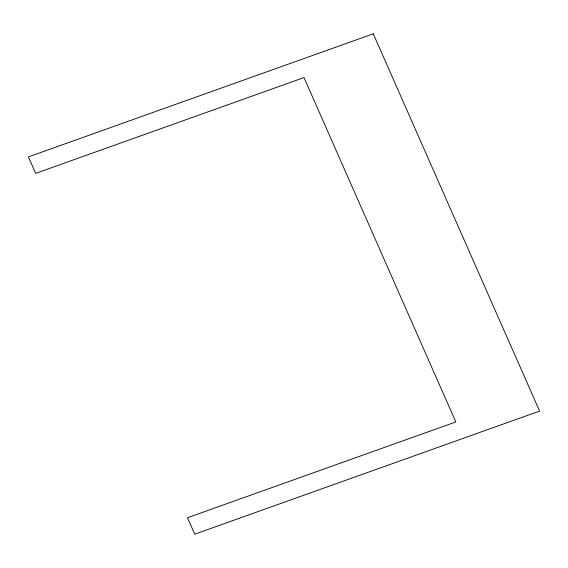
<?xml version="1.0" encoding="UTF-8"?>
<svg xmlns="http://www.w3.org/2000/svg" width="568" height="568" viewBox="0 0 568 568"><rect width="100%" height="100%" fill="white"/><g stroke="black" fill="none" stroke-linecap="round" stroke-linejoin="round"><path stroke-width="0.85" d="M373.268 33.81L28.4 156.917L35.649 173.368L304.001 77.575L455.827 421.953L187.476 517.739L194.732 534.19L539.6 411.083L373.268 33.81"/></g></svg>
